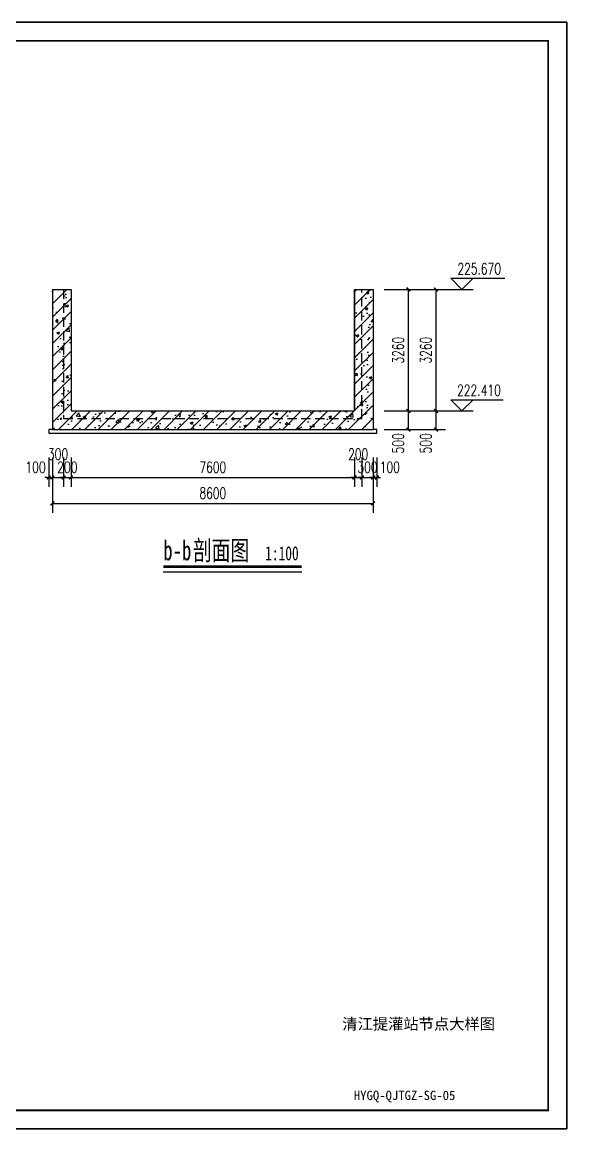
# Model space of a CAD drawing. Header units: millimetres. Extents: x -725 to 2274960, y -506 to 2980382.
# Drawn here: x 2144678 to 2159283, y 2586514 to 2616214 of the extents above; entities that cross this region are included whole.
import ezdxf

# ---------------------------------------------------------------- set-up
doc = ezdxf.new("R2010")
doc.units = ezdxf.units.MM
doc.header["$LTSCALE"] = 1000
doc.linetypes.add('DASHED2', pattern=[0.375, 0.25, -0.125])
for name, color, linetype in [('DIM_ELEV', 3, 'Continuous'), ('DIM_SYMB', 3, 'Continuous'), ('PUB_DIM', 3, 'Continuous'), ('PUB_TITLE', 4, 'Continuous'), ('YHJ_剖面_梁板', 4, 'Continuous'), ('图框', 7, 'Continuous'), ('轮廓线', 2, 'Continuous')]:
    doc.layers.add(name, color=color, linetype=linetype)
doc.styles.add('_TCH_DIM', font='SIMPLEX', dxfattribs={"bigfont": 'GBCBIG'})
doc.styles.add('_TCH_DIM_T3', font='SIMPLEX', dxfattribs={"width": 0.705882, "bigfont": 'GBCBIG'})
doc.styles.add('biaotilan', font='', dxfattribs={"width": 0.7})
doc.styles.get('biaotilan').set_extended_font_data('SimSun')
doc.dimstyles.new('_TCH_ARCH&&100', dxfattribs={"dimtxt": 297.5, "dimasz": 100, "dimexe": 250, "dimexo": 300, "dimgap": 126.25, "dimtad": 1, "dimdec": 0, "dimzin": 0, "dimdsep": 46, "dimtxsty": '_TCH_DIM_T3', "dimblk": 'ARCHTICK', "dimcen": 0.09, "dimclrt": 7, "dimazin": 2, "dimtfac": 1, "dimtdec": 0, "dimtix": 1, "dimtmove": 2, "dimatfit": 3, "dimfxl": 75, "dimtolj": 1, "dimtzin": 0, "dimarcsym": 0})
doc.dimstyles.new('_TCH_ARCH_M_M&&100', dxfattribs={"dimtxt": 297.5, "dimasz": 100, "dimexe": 250, "dimexo": 300, "dimgap": 126.25, "dimtad": 1, "dimdec": 0, "dimzin": 0, "dimdsep": 46, "dimtxsty": '_TCH_DIM_T3', "dimblk": 'ARCHTICK', "dimcen": 0.09, "dimclrt": 7, "dimazin": 2, "dimtfac": 1, "dimtdec": 0, "dimtix": 1, "dimtmove": 2, "dimatfit": 3, "dimfxl": 75, "dimtolj": 1, "dimtzin": 0, "dimarcsym": 0})

# ---------------------------------------------------------------- blocks, each defined once
blk = doc.blocks.new('HAYJZ A3')
blk.add_lwpolyline([(4975, -403417), (46975, -403417), (46975, -433117), (4975, -433117), (4975, -403417)])
at = {"const_width": 50}
blk.add_lwpolyline([(7475, -403917), (46475, -403917), (46475, -432617), (7475, -432617), (7475, -403917)], dxfattribs=at)
at = {"layer": 'PUB_TITLE'}
blk.add_lwpolyline([(4975, -433117), (46975, -433117), (46975, -403417), (4975, -403417)], close=True, dxfattribs=at)
blk = doc.blocks.new('_ArchTick')
at = {"color": 0, "linetype": 'ByBlock', "const_width": 0.4}
blk.add_lwpolyline([(-0.5, -0.5), (0.5, 0.5)], dxfattribs=at)
blk = doc.blocks.new('*D433')
at = {"layer": 'Defpoints', "color": 0, "transparency": 16777216}
for p in [(2154089, 2604832), (2154189, 2604832), (2154189, 2603995)]:
    blk.add_point(p, dxfattribs=at)
at = {"layer": 'PUB_DIM', "color": 0, "lineweight": -2, "transparency": 16777216}
for p, q in [((2154089, 2604532), (2154089, 2603745)), ((2154189, 2604532), (2154189, 2603745)), ((2154089, 2603995), (2153989, 2603995)), ((2154089, 2603995), (2154189, 2603995)), ((2154189, 2603995), (2154289, 2603995))]:
    blk.add_line(p, q, dxfattribs=at)
at = {"layer": 'PUB_DIM', "color": 0, "lineweight": -2, "transparency": 16777216, "xscale": 100, "yscale": 100, "zscale": 100}
blk.add_blockref('_ArchTick', (2154089, 2603995), dxfattribs=at)
at = {"layer": 'PUB_DIM', "color": 0, "lineweight": -2, "transparency": 16777216, "xscale": 100, "yscale": 100, "zscale": 100, "rotation": 180}
blk.add_blockref('_ArchTick', (2154189, 2603995), dxfattribs=at)
at = {"layer": 'PUB_DIM', "color": 7, "transparency": 16777216, "insert": (2154539, 2604270), "char_height": 297.5, "attachment_point": 5, "style": '_TCH_DIM_T3'}
blk.add_mtext('\\A1;100', dxfattribs=at)
blk = doc.blocks.new('*D434')
at = {"layer": 'Defpoints', "color": 0, "transparency": 16777216}
for p in [(2153789, 2604832), (2154089, 2604832), (2154089, 2603995)]:
    blk.add_point(p, dxfattribs=at)
at = {"layer": 'PUB_DIM', "color": 0, "lineweight": -2, "transparency": 16777216}
for p, q in [((2153789, 2604532), (2153789, 2603745)), ((2154089, 2604532), (2154089, 2603745)), ((2153789, 2603995), (2153689, 2603995)), ((2153789, 2603995), (2154089, 2603995)), ((2154089, 2603995), (2154189, 2603995))]:
    blk.add_line(p, q, dxfattribs=at)
at = {"layer": 'PUB_DIM', "color": 0, "lineweight": -2, "transparency": 16777216, "xscale": 100, "yscale": 100, "zscale": 100}
blk.add_blockref('_ArchTick', (2153789, 2603995), dxfattribs=at)
at = {"layer": 'PUB_DIM', "color": 0, "lineweight": -2, "transparency": 16777216, "xscale": 100, "yscale": 100, "zscale": 100, "rotation": 180}
blk.add_blockref('_ArchTick', (2154089, 2603995), dxfattribs=at)
at = {"layer": 'PUB_DIM', "color": 7, "transparency": 16777216, "insert": (2153939, 2604270), "char_height": 297.5, "attachment_point": 5, "style": '_TCH_DIM_T3'}
blk.add_mtext('\\A1;300', dxfattribs=at)
blk = doc.blocks.new('*D435')
at = {"layer": 'Defpoints', "color": 0, "transparency": 16777216}
for p in [(2153589, 2604832), (2153789, 2604832), (2153789, 2603995)]:
    blk.add_point(p, dxfattribs=at)
at = {"layer": 'PUB_DIM', "color": 0, "lineweight": -2, "transparency": 16777216}
for p, q in [((2153589, 2604532), (2153589, 2603745)), ((2153789, 2604532), (2153789, 2603745)), ((2153589, 2603995), (2153489, 2603995)), ((2153589, 2603995), (2153789, 2603995)), ((2153789, 2603995), (2153889, 2603995))]:
    blk.add_line(p, q, dxfattribs=at)
at = {"layer": 'PUB_DIM', "color": 0, "lineweight": -2, "transparency": 16777216, "xscale": 100, "yscale": 100, "zscale": 100}
blk.add_blockref('_ArchTick', (2153589, 2603995), dxfattribs=at)
at = {"layer": 'PUB_DIM', "color": 0, "lineweight": -2, "transparency": 16777216, "xscale": 100, "yscale": 100, "zscale": 100, "rotation": 180}
blk.add_blockref('_ArchTick', (2153789, 2603995), dxfattribs=at)
at = {"layer": 'PUB_DIM', "color": 7, "transparency": 16777216, "insert": (2153689, 2604620), "char_height": 297.5, "attachment_point": 5, "style": '_TCH_DIM_T3'}
blk.add_mtext('\\A1;200', dxfattribs=at)
blk = doc.blocks.new('*D436')
at = {"layer": 'Defpoints', "color": 0, "transparency": 16777216}
for p in [(2145989, 2604832), (2153589, 2604832), (2153589, 2603995)]:
    blk.add_point(p, dxfattribs=at)
at = {"layer": 'PUB_DIM', "color": 0, "lineweight": -2, "transparency": 16777216}
for p, q in [((2145989, 2604532), (2145989, 2603745)), ((2153589, 2604532), (2153589, 2603745)), ((2145989, 2603995), (2153589, 2603995))]:
    blk.add_line(p, q, dxfattribs=at)
at = {"layer": 'PUB_DIM', "color": 0, "lineweight": -2, "transparency": 16777216, "xscale": 100, "yscale": 100, "zscale": 100, "rotation": 180}
blk.add_blockref('_ArchTick', (2145989, 2603995), dxfattribs=at)
at = {"layer": 'PUB_DIM', "color": 0, "lineweight": -2, "transparency": 16777216, "xscale": 100, "yscale": 100, "zscale": 100}
blk.add_blockref('_ArchTick', (2153589, 2603995), dxfattribs=at)
at = {"layer": 'PUB_DIM', "color": 7, "transparency": 16777216, "insert": (2149789, 2604270), "char_height": 297.5, "attachment_point": 5, "style": '_TCH_DIM_T3'}
blk.add_mtext('\\A1;7600', dxfattribs=at)
blk = doc.blocks.new('*D437')
at = {"layer": 'Defpoints', "color": 0, "transparency": 16777216}
for p in [(2145789, 2604832), (2145989, 2604832), (2145989, 2603995)]:
    blk.add_point(p, dxfattribs=at)
at = {"layer": 'PUB_DIM', "color": 0, "lineweight": -2, "transparency": 16777216}
for p, q in [((2145789, 2604532), (2145789, 2603745)), ((2145989, 2604532), (2145989, 2603745)), ((2145789, 2603995), (2145689, 2603995)), ((2145789, 2603995), (2145989, 2603995)), ((2145989, 2603995), (2146089, 2603995))]:
    blk.add_line(p, q, dxfattribs=at)
at = {"layer": 'PUB_DIM', "color": 0, "lineweight": -2, "transparency": 16777216, "xscale": 100, "yscale": 100, "zscale": 100}
blk.add_blockref('_ArchTick', (2145789, 2603995), dxfattribs=at)
at = {"layer": 'PUB_DIM', "color": 0, "lineweight": -2, "transparency": 16777216, "xscale": 100, "yscale": 100, "zscale": 100, "rotation": 180}
blk.add_blockref('_ArchTick', (2145989, 2603995), dxfattribs=at)
at = {"layer": 'PUB_DIM', "color": 7, "transparency": 16777216, "insert": (2145889, 2604270), "char_height": 297.5, "attachment_point": 5, "style": '_TCH_DIM_T3'}
blk.add_mtext('\\A1;200', dxfattribs=at)
blk = doc.blocks.new('*D438')
at = {"layer": 'Defpoints', "color": 0, "transparency": 16777216}
for p in [(2145489, 2604832), (2145789, 2604832), (2145789, 2603995)]:
    blk.add_point(p, dxfattribs=at)
at = {"layer": 'PUB_DIM', "color": 0, "lineweight": -2, "transparency": 16777216}
for p, q in [((2145489, 2604532), (2145489, 2603745)), ((2145789, 2604532), (2145789, 2603745)), ((2145489, 2603995), (2145789, 2603995))]:
    blk.add_line(p, q, dxfattribs=at)
at = {"layer": 'PUB_DIM', "color": 0, "lineweight": -2, "transparency": 16777216, "xscale": 100, "yscale": 100, "zscale": 100, "rotation": 180}
blk.add_blockref('_ArchTick', (2145489, 2603995), dxfattribs=at)
at = {"layer": 'PUB_DIM', "color": 0, "lineweight": -2, "transparency": 16777216, "xscale": 100, "yscale": 100, "zscale": 100}
blk.add_blockref('_ArchTick', (2145789, 2603995), dxfattribs=at)
at = {"layer": 'PUB_DIM', "color": 7, "transparency": 16777216, "insert": (2145639, 2604620), "char_height": 297.5, "attachment_point": 5, "style": '_TCH_DIM_T3'}
blk.add_mtext('\\A1;300', dxfattribs=at)
blk = doc.blocks.new('*D439')
at = {"layer": 'Defpoints', "color": 0, "transparency": 16777216}
for p in [(2145389, 2604832), (2145489, 2604832), (2145489, 2603995)]:
    blk.add_point(p, dxfattribs=at)
at = {"layer": 'PUB_DIM', "color": 0, "lineweight": -2, "transparency": 16777216}
for p, q in [((2145389, 2604532), (2145389, 2603745)), ((2145489, 2604532), (2145489, 2603745)), ((2145389, 2603995), (2145289, 2603995)), ((2145389, 2603995), (2145489, 2603995)), ((2145489, 2603995), (2145589, 2603995))]:
    blk.add_line(p, q, dxfattribs=at)
at = {"layer": 'PUB_DIM', "color": 0, "lineweight": -2, "transparency": 16777216, "xscale": 100, "yscale": 100, "zscale": 100}
blk.add_blockref('_ArchTick', (2145389, 2603995), dxfattribs=at)
at = {"layer": 'PUB_DIM', "color": 0, "lineweight": -2, "transparency": 16777216, "xscale": 100, "yscale": 100, "zscale": 100, "rotation": 180}
blk.add_blockref('_ArchTick', (2145489, 2603995), dxfattribs=at)
at = {"layer": 'PUB_DIM', "color": 7, "transparency": 16777216, "insert": (2145039, 2604270), "char_height": 297.5, "attachment_point": 5, "style": '_TCH_DIM_T3'}
blk.add_mtext('\\A1;100', dxfattribs=at)
blk = doc.blocks.new('*D440')
at = {"layer": 'Defpoints', "color": 0, "transparency": 16777216}
for p in [(2154837, 2605781), (2155776, 2605781), (2154837, 2605281)]:
    blk.add_point(p, dxfattribs=at)
at = {"layer": 'PUB_DIM', "color": 0, "lineweight": -2, "transparency": 16777216}
for p, q in [((2155137, 2605781), (2156026, 2605781)), ((2155776, 2605281), (2155776, 2605781)), ((2155137, 2605281), (2156026, 2605281))]:
    blk.add_line(p, q, dxfattribs=at)
at = {"layer": 'PUB_DIM', "color": 0, "lineweight": -2, "transparency": 16777216, "xscale": 100, "yscale": 100, "zscale": 100}
for p, rotation in [((2155776, 2605781), 90), ((2155776, 2605281), 270)]:
    blk.add_blockref('_ArchTick', p, dxfattribs=dict(at, rotation=rotation))
at = {"layer": 'PUB_DIM', "color": 7, "transparency": 16777216, "insert": (2155501, 2604911), "char_height": 297.5, "attachment_point": 5, "rotation": 90, "style": '_TCH_DIM_T3'}
blk.add_mtext('\\A1;500', dxfattribs=at)
blk = doc.blocks.new('*D441')
at = {"layer": 'Defpoints', "color": 0, "transparency": 16777216}
for p in [(2154837, 2609041), (2155776, 2609041), (2154837, 2605781)]:
    blk.add_point(p, dxfattribs=at)
at = {"layer": 'PUB_DIM', "color": 0, "lineweight": -2, "transparency": 16777216}
for p, q in [((2155137, 2609041), (2156026, 2609041)), ((2155776, 2605781), (2155776, 2609041)), ((2155137, 2605781), (2156026, 2605781))]:
    blk.add_line(p, q, dxfattribs=at)
at = {"layer": 'PUB_DIM', "color": 0, "lineweight": -2, "transparency": 16777216, "xscale": 100, "yscale": 100, "zscale": 100}
for p, rotation in [((2155776, 2609041), 90), ((2155776, 2605781), 270)]:
    blk.add_blockref('_ArchTick', p, dxfattribs=dict(at, rotation=rotation))
at = {"layer": 'PUB_DIM', "color": 7, "transparency": 16777216, "insert": (2155501, 2607411), "char_height": 297.5, "attachment_point": 5, "rotation": 90, "style": '_TCH_DIM_T3'}
blk.add_mtext('\\A1;3260', dxfattribs=at)
blk = doc.blocks.new('*D442')
at = {"layer": 'Defpoints', "color": 0, "transparency": 16777216}
for p in [(2154089, 2605781), (2155036, 2605781), (2154089, 2605281)]:
    blk.add_point(p, dxfattribs=at)
at = {"layer": 'PUB_DIM', "color": 0, "lineweight": -2, "transparency": 16777216}
for p, q in [((2154389, 2605781), (2155286, 2605781)), ((2155036, 2605281), (2155036, 2605781)), ((2154389, 2605281), (2155286, 2605281))]:
    blk.add_line(p, q, dxfattribs=at)
at = {"layer": 'PUB_DIM', "color": 0, "lineweight": -2, "transparency": 16777216, "xscale": 100, "yscale": 100, "zscale": 100}
for p, rotation in [((2155036, 2605781), 90), ((2155036, 2605281), 270)]:
    blk.add_blockref('_ArchTick', p, dxfattribs=dict(at, rotation=rotation))
at = {"layer": 'PUB_DIM', "color": 7, "transparency": 16777216, "insert": (2154761, 2604911), "char_height": 297.5, "attachment_point": 5, "rotation": 90, "style": '_TCH_DIM_T3'}
blk.add_mtext('\\A1;500', dxfattribs=at)
blk = doc.blocks.new('*D443')
at = {"layer": 'Defpoints', "color": 0, "transparency": 16777216}
for p in [(2154089, 2609041), (2155036, 2609041), (2154089, 2605781)]:
    blk.add_point(p, dxfattribs=at)
at = {"layer": 'PUB_DIM', "color": 0, "lineweight": -2, "transparency": 16777216}
for p, q in [((2154389, 2609041), (2155286, 2609041)), ((2155036, 2605781), (2155036, 2609041)), ((2154389, 2605781), (2155286, 2605781))]:
    blk.add_line(p, q, dxfattribs=at)
at = {"layer": 'PUB_DIM', "color": 0, "lineweight": -2, "transparency": 16777216, "xscale": 100, "yscale": 100, "zscale": 100}
for p, rotation in [((2155036, 2609041), 90), ((2155036, 2605781), 270)]:
    blk.add_blockref('_ArchTick', p, dxfattribs=dict(at, rotation=rotation))
at = {"layer": 'PUB_DIM', "color": 7, "transparency": 16777216, "insert": (2154761, 2607411), "char_height": 297.5, "attachment_point": 5, "rotation": 90, "style": '_TCH_DIM_T3'}
blk.add_mtext('\\A1;3260', dxfattribs=at)
blk = doc.blocks.new('*D456')
at = {"layer": 'Defpoints', "color": 0, "transparency": 16777216}
for p in [(2145489, 2604532), (2154089, 2604532), (2154089, 2603299)]:
    blk.add_point(p, dxfattribs=at)
at = {"layer": 'PUB_DIM', "color": 0, "lineweight": -2, "transparency": 16777216}
for p, q in [((2145489, 2604232), (2145489, 2603049)), ((2154089, 2604232), (2154089, 2603049)), ((2145489, 2603299), (2154089, 2603299))]:
    blk.add_line(p, q, dxfattribs=at)
at = {"layer": 'PUB_DIM', "color": 0, "lineweight": -2, "transparency": 16777216, "xscale": 100, "yscale": 100, "zscale": 100, "rotation": 180}
blk.add_blockref('_ArchTick', (2145489, 2603299), dxfattribs=at)
at = {"layer": 'PUB_DIM', "color": 0, "lineweight": -2, "transparency": 16777216, "xscale": 100, "yscale": 100, "zscale": 100}
blk.add_blockref('_ArchTick', (2154089, 2603299), dxfattribs=at)
at = {"layer": 'PUB_DIM', "color": 7, "transparency": 16777216, "insert": (2149789, 2603574), "char_height": 297.5, "attachment_point": 5, "style": '_TCH_DIM_T3'}
blk.add_mtext('\\A1;8600', dxfattribs=at)

msp = doc.modelspace()

# ---------------------------------------------------------------- hatches: boundary and pattern name
at = {"layer": 'YHJ_剖面_梁板'}
h = msp.add_hatch(dxfattribs=at)
h.set_pattern_fill('钢筋混凝土', color=8, scale=100)
h.set_pattern_definition([(45, (0, 716.03), (-176.776695, 176.776695), []), (50, (0, 716.03), (717.26018, -62.75213), [75, -825]), (355, (0, 716), (-138.75133, 752.19213), [60, -660]), (100.4514, (59.8, 710.8), (578.50938, 689.43954), [63.74019, -701.14211]), (46.1842, (0, 916), (1067.24105, -165.51901), [112.5, -1237.5]), (96.6356, (88.9, 902.2), (934.6627, 974.11787), [95.6103, -1051.713]), (351.1842, (0, 916), (934.66195, 974.1186), [90, -990]), (21, (100, 866.03), (596.90705, -402.61889), [75, -825]), (326, (100, 866), (243.31533, 725.15005), [60, -660]), (71.4514, (149.74, 832.5), (840.22263, 322.5305), [63.74019, -701.14211]), (37.5, (0, 716.03), (12.159855, 332.893854), [0, -652, 0, -670, 0, -662.5]), (7.5, (0, 716.03), (263.069537, 394.411712), [0, -382, 0, -637, 0, -252.5]), (327.5, (-223, 716.03), (533.822436, -22.554872), [0, -250, 0, -780, 0, -1035]), (317.5, (-323, 716.03), (583.18617, 100.10498), [0, -325, 0, -518, 0, -735])])
h.paths.add_polyline_path([(2154088.8315, 2605281.4355), (2154088.8315, 2609041.4355), (2153788.8315, 2609041.4355), (2153788.8315, 2605581.4355), (2145788.8315, 2605581.4355), (2145788.8315, 2609041.4355), (2145488.8315, 2609041.4355), (2145488.8315, 2605281.4355)])
h.paths.add_polyline_path([(2153788.8315, 2605581.4355), (2153788.8315, 2609041.4355), (2153588.8315, 2609041.4355), (2153588.8315, 2605781.4355), (2145988.8315, 2605781.4355), (2145988.8315, 2609041.4355), (2145788.8315, 2609041.4355), (2145788.8315, 2605581.4355)], flags=16)

# ---------------------------------------------------------------- linework, layer by layer
at = {"layer": 'DIM_ELEV'}
for p, q in [((2156468.4089, 2609041.4355), (2156168.4089, 2609341.4355)), ((2156168.4089, 2609341.4355), (2157618.4089, 2609341.4355)), ((2156468.4089, 2609041.4355), (2156768.4089, 2609341.4355)), ((2155494.8228, 2609041.4355), (2156768.4089, 2609041.4355)), ((2156468.4089, 2605781.4355), (2156168.4089, 2606081.4355)), ((2156168.4089, 2606081.4355), (2157572.4089, 2606081.4355)), ((2156468.4089, 2605781.4355), (2156768.4089, 2606081.4355)), ((2155494.8228, 2605781.4355), (2156768.4089, 2605781.4355))]:
    msp.add_line(p, q, dxfattribs=at)
at = {"layer": 'DIM_SYMB', "const_width": 70}
msp.add_lwpolyline([(2148459.899, 2601602.9285), (2152176.5656, 2601602.9285)], dxfattribs=at)
at = {"layer": 'DIM_SYMB'}
msp.add_lwpolyline([(2148459.899, 2601462.9285), (2152176.5656, 2601462.9285)], dxfattribs=at)
at = {"layer": 'YHJ_剖面_梁板'}
for p, q in [((2145488.8315, 2609041.4355), (2145488.8315, 2605281.4355)), ((2145988.8315, 2609041.4355), (2145988.8315, 2605781.4355))]:
    msp.add_line(p, q, dxfattribs=at)
at = {"layer": 'YHJ_剖面_梁板', "flags": 128}
msp.add_lwpolyline([(2145488.8315, 2609041.4355), (2145488.8315, 2605281.4355)], dxfattribs=at)
at = {"layer": 'YHJ_剖面_梁板', "linetype": 'DASHED2'}
msp.add_lwpolyline([(2145788.8315, 2609041.4355), (2145788.8315, 2605581.4355), (2153788.8315, 2605581.4355), (2153788.8315, 2609041.4355)], dxfattribs=at)
at = {"layer": 'YHJ_剖面_梁板'}
msp.add_lwpolyline([(2145988.8315, 2609041.4355), (2145988.8315, 2605781.4355), (2153588.8315, 2605781.4355), (2153588.8315, 2609041.4355)], dxfattribs=at)
at = {"layer": '轮廓线', "color": 4}
for p, q in [((2153588.8315, 2609041.4355), (2153588.8315, 2605781.4355)), ((2154088.8315, 2609041.4355), (2154088.8315, 2605281.4355)), ((2145988.8315, 2605781.4355), (2153588.8315, 2605781.4355)), ((2145488.8315, 2605281.4355), (2154088.8315, 2605281.4355))]:
    msp.add_line(p, q, dxfattribs=at)
for points in [[(2145488.8315, 2609041.4355), (2145988.8315, 2609041.4355)], [(2153588.8315, 2609041.4355), (2154088.8315, 2609041.4355)]]:
    msp.add_lwpolyline(points, dxfattribs=at)
at = {"layer": '轮廓线', "color": 4, "flags": 128}
for points in [[(2154088.8315, 2609041.4355), (2154088.8315, 2605281.4355)], [(2145488.8315, 2605281.4355), (2145388.8315, 2605281.4355), (2145388.8315, 2605181.4355), (2154088.8315, 2605181.4355), (2154188.8315, 2605181.4355), (2154188.8315, 2605281.4355), (2154088.8315, 2605281.4355)]]:
    msp.add_lwpolyline(points, dxfattribs=at)

# ---------------------------------------------------------------- block references
msp.add_blockref('HAYJZ A3', (2112308.4813, 3019631.2319))

# ---------------------------------------------------------------- texts
at = {"layer": 'DIM_ELEV', "color": 7, "style": '_TCH_DIM', "width": 0.705882}
for s, p in [('225.670', (2156348.4089, 2609446.4355)), ('222.410', (2156342.4089, 2606186.4355))]:
    msp.add_text(s, height=297.5, dxfattribs=at).set_placement(p)
at = {"layer": 'DIM_SYMB', "color": 7, "style": 'biaotilan', "width": 0.7}
for s, height, p in [('b-b', 528.69198, (2148459.899, 2601772.0843)), ('剖面图', 528.69198, (2149253.823, 2601772.0843)), ('1:100', 377.63713, (2151193.4433, 2601772.0843))]:
    msp.add_text(s, height=height, dxfattribs=at).set_placement(p)
at = {"layer": '图框', "style": 'biaotilan'}
for s, height, p in [('清江提灌站节点大样图', 300, (2153263.044, 2589180.3429)), ('HYGQ-QJTGZ-SG-05', 250, (2153572.4077, 2587288.3956))]:
    msp.add_text(s, height=height, dxfattribs=at).set_placement(p)

# ---------------------------------------------------------------- dimensions: what is measured, and where the dimension line sits
at = {"layer": 'PUB_DIM'}
for p1, p2, distance, dimstyle, picture, middle in [((2154088.8315, 2605781.4355), (2154088.8315, 2609041.4355), -947.0525, '_TCH_ARCH&&100', '*D443', (2154760.8839, 2607411.4355)), ((2154837.3577, 2605781.4355), (2154837.3577, 2609041.4355), -938.2668, '_TCH_ARCH&&100', '*D441', (2155500.6245, 2607411.4355)), ((2145788.8315, 2604832.1964), (2145988.8315, 2604832.1964), -837.6621, '_TCH_ARCH&&100', '*D437', (2145888.8315, 2604269.5343)), ((2145988.8315, 2604832.1964), (2153588.8315, 2604832.1964), -837.6621, '_TCH_ARCH&&100', '*D436', (2149788.8315, 2604269.5343)), ((2153788.8315, 2604832.1964), (2154088.8315, 2604832.1964), -837.6621, '_TCH_ARCH&&100', '*D434', (2153938.8315, 2604269.5343)), ((2145488.8315, 2604532.1964), (2154088.8315, 2604532.1964), -1232.8144, '_TCH_ARCH_M_M&&100', '*D456', (2149788.8315, 2603574.382))]:
    dim = msp.add_aligned_dim(p1=p1, p2=p2, distance=distance, dimstyle=dimstyle, dxfattribs=at)
    dim.commit()
    dim.dimension.update_dxf_attribs({"geometry": picture, "text_midpoint": middle})
for base, p1, p2, angle, picture, middle in [((2155035.8839, 2605781.4355), (2154088.8315, 2605281.4355), (2154088.8315, 2605781.4355), 90, '*D442', (2154760.8839, 2604911.4355)), ((2155775.6245, 2605781.4355), (2154837.3577, 2605281.4355), (2154837.3577, 2605781.4355), 90, '*D440', (2155500.6245, 2604911.4355)), ((2145488.8315, 2603994.5343), (2145388.8315, 2604832.1964), (2145488.8315, 2604832.1964), 0, '*D439', (2145038.8315, 2604269.5343)), ((2145788.8315, 2603994.5343), (2145488.8315, 2604832.1964), (2145788.8315, 2604832.1964), 0, '*D438', (2145638.8315, 2604619.5343)), ((2153788.8315, 2603994.5343), (2153588.8315, 2604832.1964), (2153788.8315, 2604832.1964), 0, '*D435', (2153688.8315, 2604619.5343)), ((2154188.8315, 2603994.5343), (2154088.8315, 2604832.1964), (2154188.8315, 2604832.1964), 0, '*D433', (2154538.8315, 2604269.5343))]:
    dim = msp.add_linear_dim(base=base, p1=p1, p2=p2, angle=angle, dimstyle='_TCH_ARCH&&100', dxfattribs=at)
    dim.commit()
    dim.dimension.update_dxf_attribs({"geometry": picture, "text_midpoint": middle, "dimtype": 161})

doc.saveas('drawing.dxf')
